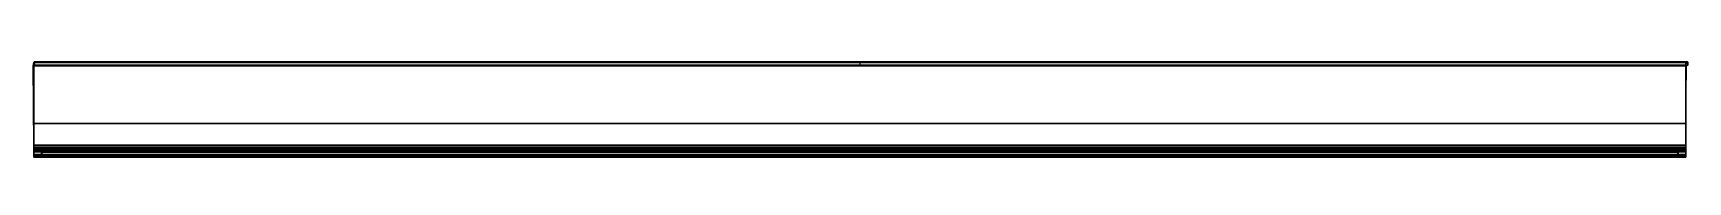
# Model space of a CAD drawing. Extents: x -312 to 313, y -36 to 1.
import ezdxf

# ---------------------------------------------------------------- set-up
doc = ezdxf.new("R2010")
doc.units = 0
doc.header["$MEASUREMENT"] = 0
doc.layers.add('IGES level 0', color=253, linetype='Continuous')

msp = doc.modelspace()

# ---------------------------------------------------------------- linework, layer by layer
for points in [[(-312, -0.54, 9), (-312.33, -1.83, 7.81), (-312, -23.02, 7.5), (-312, -23.03, 9)], [(-311.78, -0.99, -9), (-311.77, -1.54, -9), (-312.33, -1.83, 7.81), (-312, -0.54, 9)], [(-312.33, -1.83, 7.81), (-312, -0.54, 9), (-312, -31.74, 9), (-312, -31.74, 7.5)], [(-311.76, -1.54, -9), (-312.33, -1.83, 7.81), (312.27, -1.83, 7.81), (312.83, -1.54, -9)], [(-312.33, -1.83, 7.81), (-312, -23.54, 7.5), (312, -23.54, 7.5), (312.27, -1.83, 7.82)], [(312, -0.54, 9), (312, -0.33, 8.91), (-311.95, -0.33, 8.91), (-312, -0.54, 9)], [(-311.95, -0.33, 8.91), (-312, -0.54, 9), (-311.78, -0.99, -9), (-311.86, -0.44, -9)], [(312, -35.24, 9), (312, -0.54, 9), (-312, -0.54, 9), (-312, -35.24, 9)], [(-312, -35.24, 9), (-312, -0.54, 9), (312, -0.54, 9), (312, -35.24, 9)], [(312, -0.33, 8.91), (312.02, -0.24, 8.7), (-311.89, -0.24, 8.7), (-311.95, -0.33, 8.91)], [(-311.89, -0.24, 8.7), (-311.95, -0.33, 8.91), (-311.89, -0.24, -8.8), (-311.86, -0.44, -9)], [(-311.89, -0.24, 8.7), (-311.89, -0.24, -8.8), (312.71, -0.24, -8.8), (312.02, -0.24, 8.7)], [(312.71, -0.24, -8.8), (312.75, -0.44, -9), (-311.86, -0.44, -9), (-311.89, -0.24, -8.8)], [(312.75, -0.44, -9), (312.83, -1.54, -9), (-311.77, -1.54, -9), (-311.86, -0.44, -9)], [(312.02, -0.24, 8.7), (312, -0.33, 8.91), (312.71, -0.24, -8.8), (312.75, -0.44, -9)], [(312, -0.33, 8.91), (312, -0.54, 9), (312.79, -0.99, -9), (312.75, -0.44, -9)], [(312, -23.54, 9), (312, -23.54, 7.5), (312.27, -1.83, 7.81), (312, -0.54, 9)], [(312.79, -0.99, -9), (312.83, -1.54, -9), (312.27, -1.83, 7.81), (312, -0.54, 9)], [(-312, -23.54, 7.5), (-312, -23.02, 7.5), (-312, -23.03, 9), (-312, -23.54, 9)], [(-312, -23.54, 7.5), (-312, -23.54, 9), (-312, -31.74, 9), (-312, -31.74, 7.5)], [(312, -31.74, 7.5), (312, -23.54, 7.5), (-312, -23.54, 7.5), (-312, -31.74, 7.5)], [(312, -31.74, 7.5), (312, -31.74, 9), (312, -23.54, 9), (312, -23.54, 7.5)], [(-312, -31.74, 7.5), (-312, -32.34, 7.43), (-312, -32.34, 9), (-312, -31.74, 9)], [(312, -32.34, 7.43), (312, -31.74, 7.5), (-312, -31.74, 7.5), (-312, -32.34, 7.43)], [(-312, -32.34, 9), (-312, -32.77, 9), (-312, -32.77, 7.28), (-312, -32.34, 7.43)], [(-312, -32.77, 7.28), (-312, -32.34, 7.43), (312, -32.34, 7.43), (312, -32.77, 7.28)], [(-312, -32.77, 9), (-312, -33, 9), (-312, -33, 7.16), (-312, -32.77, 7.28)], [(312, -33, 7.16), (312, -32.77, 7.28), (-312, -32.77, 7.28), (-312, -33, 7.16)], [(-312, -33, 9), (-312, -33.21, 9), (-312, -33.21, 7.02), (-312, -33, 7.16)], [(-312, -33.21, 7.02), (-312, -33, 7.16), (312, -33, 7.16), (312, -33.21, 7.02)], [(-312, -33.21, 9), (-312, -33.41, 9), (-312, -33.41, 6.86), (-312, -33.21, 7.02)], [(312, -33.51, 6.77), (312, -33.21, 7.02), (-312, -33.21, 7.02), (-312, -33.51, 6.77)], [(-312, -33.41, 9), (-312, -33.51, 9), (-312, -33.51, 6.77), (-312, -33.41, 6.86)], [(-312, -33.51, 9), (-312, -33.63, 9), (-312, -33.63, 6.63), (-312, -33.51, 6.77)], [(-312, -33.76, 6.47), (-312, -33.51, 6.77), (312, -33.51, 6.77), (312, -33.76, 6.47)], [(-312, -33.63, 9), (-312, -33.76, 9), (-312, -33.76, 6.47), (-312, -33.63, 6.63)], [(-312, -33.76, 9), (-312, -33.86, 9), (-312, -33.86, 6.33), (-312, -33.76, 6.47)], [(312, -33.93, 6.2), (312, -33.76, 6.47), (-312, -33.76, 6.47), (-312, -33.93, 6.2)], [(-312, -33.86, 9), (-312, -33.93, 9), (-312, -33.93, 6.2), (-312, -33.86, 6.33)], [(-312, -33.93, 9), (-312, -33.99, 9), (-312, -33.99, 6.08), (-312, -33.93, 6.2)], [(312, -33.93, 6.2), (312, -34.05, 5.96), (-312, -34.11, 5.79), (-312, -34.19, 5.5)], [(-312, -34.05, 5.96), (-312, -33.93, 6.2), (312, -33.93, 6.2), (312, -34.05, 5.96)], [(-312, -33.99, 9), (-312, -34.05, 9), (-312, -34.05, 5.96), (-312, -33.99, 6.08)], [(-312, -34.05, 9), (-312, -34.11, 9), (-312, -34.11, 5.79), (-312, -34.05, 5.96)], [(-312, -34.11, 5.79), (-312, -34.05, 5.96), (312, -34.05, 5.96), (312, -34.11, 5.79)], [(-312, -34.11, 9), (-312, -34.15, 9), (-312, -34.15, 5.66), (-312, -34.11, 5.79)], [(312, -34.11, 5.79), (312, -34.19, 5.5), (-312, -34.19, 5.5), (-312, -34.11, 5.79)], [(-312, -34.15, 9), (-312, -34.19, 9), (-312, -34.19, 5.5), (-312, -34.15, 5.66)], [(-312, -34.19, 9), (-312, -34.19, 5.5), (-312, -35.33, 5.5), (-312, -35.24, 9)], [(-312, -36.24, 2), (-312, -34.24, 2), (-312, -34.19, 5.5), (-312, -36.24, 5.5)], [(-312, -34.19, 5.5), (-312, -34.24, 2), (312, -34.24, 2), (312, -34.19, 5.5)], [(312, -34.19, 5.5), (312, -34.19, 9), (-312, -34.19, 9), (-312, -34.19, 5.5)], [(-312, -34.24, 2), (-309.2, -34.24, -0.8), (-309.2, -36.24, -0.8), (-312, -36.24, 2)], [(-312, -34.24, 2), (-309.2, -34.24, -0.8), (309.2, -34.24, -0.8), (312, -34.24, 2)], [(312, -35.24, 9), (312, -35.42, 8.98), (-312, -35.4, 8.99), (-312, -35.24, 9)], [(-312, -35.33, 5.5), (-312, -35.42, 5.5), (-312, -35.4, 8.99), (-312, -35.24, 9)], [(312, -35.42, 8.98), (312, -35.54, 8.95), (-312, -35.54, 8.95), (-312, -35.4, 8.99)], [(-312, -35.42, 5.5), (-312, -35.54, 5.5), (-312, -35.54, 8.95), (-312, -35.4, 8.99)], [(312, -35.54, 8.95), (312, -35.69, 8.89), (-312, -35.69, 8.89), (-312, -35.54, 8.95)], [(-312, -35.54, 5.5), (-312, -35.69, 5.5), (-312, -35.69, 8.89), (-312, -35.54, 8.95)], [(312, -35.69, 8.89), (312, -35.83, 8.81), (-312, -35.83, 8.81), (-312, -35.69, 8.89)], [(-312, -35.69, 5.5), (-312, -35.83, 5.5), (-312, -35.83, 8.81), (-312, -35.69, 8.89)], [(-312, -35.83, 8.81), (-312, -35.95, 8.71), (312, -35.95, 8.71), (312, -35.83, 8.81)], [(-312, -35.83, 5.5), (-312, -35.95, 5.5), (-312, -35.95, 8.71), (-312, -35.83, 8.81)], [(312, -35.95, 8.71), (312, -36.05, 8.59), (-312, -36.05, 8.59), (-312, -35.95, 8.71)], [(-312, -35.95, 5.5), (-312, -36.05, 5.5), (-312, -36.05, 8.59), (-312, -35.95, 8.71)], [(312, -36.05, 8.59), (312, -36.13, 8.46), (-312, -36.13, 8.46), (-312, -36.05, 8.59)], [(-312, -36.05, 5.5), (-312, -36.13, 5.5), (-312, -36.13, 8.46), (-312, -36.05, 8.59)], [(312, -36.13, 8.46), (312, -36.17, 8.35), (-312, -36.17, 8.35), (-312, -36.13, 8.46)], [(-312, -36.13, 5.5), (-312, -36.17, 5.5), (-312, -36.17, 8.35), (-312, -36.13, 8.46)], [(312, -36.17, 8.35), (312, -36.21, 8.25), (-312, -36.21, 8.25), (-312, -36.17, 8.35)], [(-312, -36.17, 5.5), (-312, -36.21, 5.5), (-312, -36.21, 8.25), (-312, -36.17, 8.35)], [(312, -36.21, 8.25), (312, -36.23, 8.14), (-312, -36.23, 8.14), (-312, -36.21, 8.25)], [(-312, -36.21, 5.5), (-312, -36.24, 5.5), (-312, -36.23, 8.08), (-312, -36.21, 8.25)], [(312, -36.23, 8.14), (312, -36.24, 8), (-312, -36.24, 8), (-312, -36.23, 8.14)], [(312, -36.24, 8), (312, -36.24, 2), (-312, -36.24, 2), (-312, -36.24, 8)], [(309.2, -36.24, -0.8), (312, -36.24, 2), (-312, -36.24, 2), (-309.2, -36.24, -0.8)], [(-312, -36.24, 2), (-312, -36.24, 8), (312, -36.24, 8), (312, -36.24, 2)], [(-309.2, -34.24, -0.8), (-309.14, -34.25, -0.86), (-309.14, -36.23, -0.86), (-309.2, -36.24, -0.8)], [(-309.2, -34.24, -0.8), (-309.14, -34.25, -0.86), (309.14, -34.25, -0.86), (309.2, -34.24, -0.8)], [(-309.2, -36.24, -0.8), (-309.14, -36.23, -0.86), (309.14, -36.23, -0.86), (309.2, -36.24, -0.8)], [(-309.14, -34.25, -0.86), (-309.11, -34.26, -0.89), (-309.11, -36.22, -0.89), (-309.14, -36.23, -0.86)], [(309.14, -34.25, -0.86), (309.11, -34.26, -0.89), (-309.11, -34.26, -0.89), (-309.14, -34.25, -0.86)], [(309.14, -36.23, -0.86), (309.11, -36.22, -0.89), (-309.11, -36.22, -0.89), (-309.14, -36.23, -0.86)], [(-309.11, -34.26, -0.89), (-309.06, -34.3, -0.94), (-309.06, -36.18, -0.94), (-309.11, -36.22, -0.89)], [(-309.11, -34.26, -0.89), (-309.06, -34.3, -0.94), (309.06, -34.3, -0.94), (309.11, -34.26, -0.89)], [(309.11, -36.22, -0.89), (309.06, -36.18, -0.94), (-309.06, -36.18, -0.94), (-309.11, -36.22, -0.89)], [(-309.06, -34.3, -0.94), (-309.03, -34.34, -0.97), (-309.03, -36.14, -0.97), (-309.06, -36.18, -0.94)], [(-309.06, -34.3, -0.94), (-309.03, -34.34, -0.97), (309.03, -34.34, -0.97), (309.06, -34.3, -0.94)], [(-309.06, -36.18, -0.94), (-309.03, -36.14, -0.97), (309.03, -36.14, -0.97), (309.06, -36.18, -0.94)], [(309.03, -34.34, -0.97), (309.01, -34.37, -0.99), (-309.01, -34.37, -0.99), (-309.03, -34.34, -0.97)], [(309, -36.07, -1), (309.01, -36.11, -0.99), (-309.01, -36.11, -0.99), (-309.03, -36.14, -0.97)], [(309.03, -36.14, -0.97), (309.01, -36.11, -0.99), (-309.01, -36.11, -0.99), (-309.03, -36.14, -0.97)], [(-309.01, -34.37, -0.99), (-309, -34.4, -1), (-309, -36.07, -1), (-309.01, -36.11, -0.99)], [(-309.01, -34.37, -0.99), (-309, -34.41, -1), (309, -34.4, -1), (309.01, -34.37, -0.99)], [(-309.01, -36.11, -0.99), (-309, -36.04, -1), (309, -36.04, -1), (309, -36.07, -1)], [(-309, -34.4, -1), (-309, -34.44, -1), (-309, -36.04, -1), (-309, -36.07, -1)], [(309, -36.04, -1), (309, -34.44, -1), (-309, -34.44, -1), (-309, -36.04, -1)], [(309.01, -36.11, -0.99), (309, -36.07, -1), (309, -34.4, -1), (309.01, -34.37, -0.99)], [(309, -36.07, -1), (309, -36.04, -1), (309, -34.44, -1), (309, -34.4, -1)], [(309.03, -36.14, -0.97), (309.01, -36.11, -0.99), (309.01, -34.37, -0.99), (309.03, -34.34, -0.97)], [(309.06, -36.18, -0.94), (309.03, -36.14, -0.97), (309.03, -34.34, -0.97), (309.06, -34.3, -0.94)], [(309.11, -36.22, -0.89), (309.06, -36.18, -0.94), (309.06, -34.3, -0.94), (309.11, -34.26, -0.89)], [(309.14, -36.23, -0.86), (309.11, -36.22, -0.89), (309.11, -34.26, -0.89), (309.14, -34.25, -0.86)], [(309.2, -36.24, -0.8), (309.14, -36.23, -0.86), (309.14, -34.25, -0.86), (309.2, -34.24, -0.8)], [(312, -36.24, 2), (309.2, -36.24, -0.8), (309.2, -34.24, -0.8), (312, -34.24, 2)], [(312, -31.74, 9), (312, -32.34, 9), (312, -32.34, 7.43), (312, -31.74, 7.5)], [(312, -32.34, 7.43), (312, -32.77, 7.28), (312, -32.77, 9), (312, -32.34, 9)], [(312, -32.77, 7.28), (312, -33, 7.16), (312, -33, 9), (312, -32.77, 9)], [(312, -33, 7.16), (312, -33.21, 7.02), (312, -33.21, 9), (312, -33, 9)], [(312, -33.21, 7.02), (312, -33.41, 6.86), (312, -33.41, 9), (312, -33.21, 9)], [(312, -33.41, 6.86), (312, -33.51, 6.77), (312, -33.51, 9), (312, -33.41, 9)], [(312, -33.51, 6.77), (312, -33.63, 6.63), (312, -33.63, 9), (312, -33.51, 9)], [(312, -33.63, 6.63), (312, -33.76, 6.47), (312, -33.76, 9), (312, -33.63, 9)], [(312, -33.76, 6.47), (312, -33.86, 6.33), (312, -33.86, 9), (312, -33.76, 9)], [(312, -33.86, 6.33), (312, -33.93, 6.2), (312, -33.93, 9), (312, -33.86, 9)], [(312, -33.93, 6.2), (312, -33.99, 6.08), (312, -33.99, 9), (312, -33.93, 9)], [(312, -33.99, 6.08), (312, -34.05, 5.96), (312, -34.05, 9), (312, -33.99, 9)], [(312, -34.05, 5.96), (312, -34.11, 5.79), (312, -34.11, 9), (312, -34.05, 9)], [(312, -34.11, 5.79), (312, -34.15, 5.66), (312, -34.15, 9), (312, -34.11, 9)], [(312, -34.15, 5.66), (312, -34.19, 5.5), (312, -34.19, 9), (312, -34.15, 9)], [(312, -35.24, 9), (312, -35.33, 5.5), (312, -34.19, 5.5), (312, -34.19, 9)], [(312, -36.24, 5.5), (312, -34.19, 5.5), (312, -34.24, 2), (312, -36.24, 2)], [(312, -35.24, 9), (312, -35.42, 8.98), (312, -35.42, 5.5), (312, -35.33, 5.5)], [(312, -35.42, 8.98), (312, -35.54, 8.95), (312, -35.54, 5.5), (312, -35.42, 5.5)], [(312, -35.54, 8.95), (312, -35.69, 8.89), (312, -35.69, 5.5), (312, -35.54, 5.5)], [(312, -35.69, 8.89), (312, -35.83, 8.81), (312, -35.83, 5.5), (312, -35.69, 5.5)], [(312, -35.83, 8.81), (312, -35.95, 8.71), (312, -35.95, 5.5), (312, -35.83, 5.5)], [(312, -35.95, 8.71), (312, -36.05, 8.59), (312, -36.05, 5.5), (312, -35.95, 5.5)], [(312, -36.05, 8.59), (312, -36.13, 8.46), (312, -36.13, 5.5), (312, -36.05, 5.5)], [(312, -36.13, 8.46), (312, -36.17, 8.35), (312, -36.17, 5.5), (312, -36.13, 5.5)], [(312, -36.17, 8.35), (312, -36.21, 8.25), (312, -36.21, 5.5), (312, -36.17, 5.5)], [(312, -36.21, 8.25), (312, -36.23, 8.08), (312, -36.24, 5.5), (312, -36.21, 5.5)]]:
    msp.add_3dface(points)
at = {"layer": 'IGES level 0', "extrusion": (1, 0, 0)}
for points in [[(0, 1.2, 3), (0, 1.2, 3), (0, 1.2, 3)], [(-312, -23.54, 7.5), (-312, -23.54, 8.25), (-312, -23.54, 9)], [(-312, -23.54, 9), (-312, -23.54, 8.25), (-312, -23.54, 7.5)], [(312, -23.54, 9), (312, -23.54, 8.25), (312, -23.54, 7.5)], [(312, -23.54, 7.5), (312, -23.54, 8.25), (312, -23.54, 9)], [(-312, -36.24, 2), (-312, -36.24, 5), (-312, -36.24, 8)], [(-312, -36.24, 8), (-312, -36.24, 5), (-312, -36.24, 2)], [(312, -36.24, 8), (312, -36.24, 5), (312, -36.24, 2)], [(312, -36.24, 2), (312, -36.24, 5), (312, -36.24, 8)]]:
    msp.add_open_spline(points, degree=2, dxfattribs=at)
at = {"layer": 'IGES level 0', "extrusion": (-1, -1.941e-12, 1.941e-12)}
msp.add_rational_spline([(0, -0.24, -8.8), (0, -0.24, -8.92), (0, -0.32, -9), (0, -0.44, -9)], [1, 0.804737854124, 0.804737854124, 1], degree=3, dxfattribs=at)
at = {"layer": 'IGES level 0', "extrusion": (1, -1.3344e-12, -1.3344e-12)}
msp.add_rational_spline([(0, -0.54, 9), (0, -0.36, 9), (0, -0.24, 8.88), (0, -0.24, 8.7)], [1, 0.804737854124, 0.804737854124, 1], degree=3, dxfattribs=at)
at = {"layer": 'IGES level 0'}
for points in [[(0, -0.44, -9), (0, -0.99, -9), (0, -1.54, -9)], [(-312, -35.24, 9), (-312, -29.39, 9), (-312, -23.54, 9)], [(-312, -23.54, 7.5), (-312, -27.64, 7.5), (-312, -31.74, 7.5)], [(-312, -23.54, 9), (-312, -29.39, 9), (-312, -35.24, 9)], [(-312, -31.74, 7.5), (-312, -27.64, 7.5), (-312, -23.54, 7.5)], [(312, -31.74, 7.5), (312, -27.64, 7.5), (312, -23.54, 7.5)], [(312, -23.54, 9), (312, -29.39, 9), (312, -35.24, 9)], [(312, -35.24, 9), (312, -29.39, 9), (312, -23.54, 9)], [(312, -23.54, 7.5), (312, -27.64, 7.5), (312, -31.74, 7.5)], [(-312, -31.74, 7.5), (0, -31.74, 7.5), (312, -31.74, 7.5)], [(312, -31.74, 7.5), (0, -31.74, 7.5), (-312, -31.74, 7.5)], [(312, -33.51, 6.77), (0, -33.51, 6.77), (-312, -33.51, 6.77)], [(-312, -36.24, 5.5), (-312, -35.21, 5.5), (-312, -34.19, 5.5)], [(-312, -36.24, 2), (-312, -35.24, 2), (-312, -34.24, 2)], [(-312, -34.24, 2), (-312, -35.24, 2), (-312, -36.24, 2)], [(-312, -35.24, 9), (0, -35.24, 9), (312, -35.24, 9)], [(312, -35.24, 9), (0, -35.24, 9), (-312, -35.24, 9)], [(312, -35.95, 8.71), (0, -35.95, 8.71), (-312, -35.95, 8.71)], [(-312, -36.24, 8), (0, -36.24, 8), (312, -36.24, 8)], [(312, -36.24, 8), (0, -36.24, 8), (-312, -36.24, 8)], [(-309.2, -34.24, -0.8), (0, -34.24, -0.8), (309.2, -34.24, -0.8)], [(309.2, -34.24, -0.8), (0, -34.24, -0.8), (-309.2, -34.24, -0.8)], [(-309.2, -36.24, -0.8), (0, -36.24, -0.8), (309.2, -36.24, -0.8)], [(309.2, -36.24, -0.8), (0, -36.24, -0.8), (-309.2, -36.24, -0.8)], [(309.06, -34.3, -0.94), (0, -34.3, -0.94), (-309.06, -34.3, -0.94)], [(309.06, -36.18, -0.94), (0, -36.18, -0.94), (-309.06, -36.18, -0.94)], [(-309, -34.44, -1), (-309, -35.24, -1), (-309, -36.04, -1)], [(-309, -36.04, -1), (-309, -35.24, -1), (-309, -34.44, -1)], [(-309, -34.44, -1), (0, -34.44, -1), (309, -34.44, -1)], [(309, -34.44, -1), (0, -34.44, -1), (-309, -34.44, -1)], [(-309, -36.04, -1), (0, -36.04, -1), (309, -36.04, -1)], [(309, -36.04, -1), (0, -36.04, -1), (-309, -36.04, -1)], [(309, -36.04, -1), (309, -35.24, -1), (309, -34.44, -1)], [(309, -34.44, -1), (309, -35.24, -1), (309, -36.04, -1)], [(312, -36.24, 5.5), (312, -35.21, 5.5), (312, -34.19, 5.5)], [(312, -34.24, 2), (312, -35.24, 2), (312, -36.24, 2)], [(312, -36.24, 2), (312, -35.24, 2), (312, -34.24, 2)]]:
    msp.add_open_spline(points, degree=2, dxfattribs=at)
at = {"layer": 'IGES level 0', "extrusion": (1, 2.0016e-12, 2.0016e-12)}
msp.add_rational_spline([(0, -1.54, -9), (0, -1.66, -9), (0, -1.74, -8.92), (0, -1.74, -8.8)], [1, 0.804737854124, 0.804737854124, 1], degree=3, dxfattribs=at)
at = {"layer": 'IGES level 0', "extrusion": (0, -1, 0)}
for points in [[(-312, -34.24, 2), (-310.6, -34.24, 0.6), (-309.2, -34.24, -0.8)], [(-309.2, -34.24, -0.8), (-310.6, -34.24, 0.6), (-312, -34.24, 2)], [(-309.2, -36.24, -0.8), (-310.6, -36.24, 0.6), (-312, -36.24, 2)], [(-312, -36.24, 2), (-310.6, -36.24, 0.6), (-309.2, -36.24, -0.8)]]:
    msp.add_open_spline(points, degree=2, dxfattribs=at)
at = {"layer": 'IGES level 0', "extrusion": (1, 0, 0)}
msp.add_rational_spline([(-312, -36.24, 8), (-312, -36.24, 8.59), (-312, -35.82, 9), (-312, -35.24, 9)], [1, 0.804737854124, 0.804737854124, 1], degree=3, dxfattribs=at)
at = {"layer": 'IGES level 0', "extrusion": (-1, -1.941e-13, 1.941e-13)}
msp.add_rational_spline([(-312, -35.24, 9), (-312, -35.82, 9), (-312, -36.24, 8.59), (-312, -36.24, 8)], [1, 0.804737854124, 0.804737854124, 1], degree=3, dxfattribs=at)
at = {"layer": 'IGES level 0', "extrusion": (-0.707107, 6.555e-13, -0.707107)}
for points in [[(-309.2, -34.24, -0.8), (-309.08, -34.24, -0.92), (-309, -34.32, -1), (-309, -34.44, -1)], [(-309, -34.44, -1), (-309, -34.32, -1), (-309.08, -34.24, -0.92), (-309.2, -34.24, -0.8)]]:
    msp.add_rational_spline(points, [1, 0.804737854124, 0.804737854124, 1], degree=3, dxfattribs=at)
at = {"layer": 'IGES level 0', "extrusion": (-0.707107, -6.668e-13, -0.707107)}
msp.add_rational_spline([(-309, -36.04, -1), (-309, -36.16, -1), (-309.08, -36.24, -0.92), (-309.2, -36.24, -0.8)], [1, 0.804737854124, 0.804737854124, 1], degree=3, dxfattribs=at)
at = {"layer": 'IGES level 0', "extrusion": (-0.707107, -6.666e-13, -0.707107)}
msp.add_rational_spline([(-309.2, -36.24, -0.8), (-309.08, -36.24, -0.92), (-309, -36.16, -1), (-309, -36.04, -1)], [1, 0.804737854124, 0.804737854124, 1], degree=3, dxfattribs=at)
at = {"layer": 'IGES level 0', "extrusion": (0.707107, -9.745e-13, -0.707107)}
msp.add_rational_spline([(309, -34.44, -1), (309, -34.32, -1), (309.08, -34.24, -0.92), (309.2, -34.24, -0.8)], [1, 0.804737854124, 0.804737854124, 1], degree=3, dxfattribs=at)
at = {"layer": 'IGES level 0', "extrusion": (0.707107, -9.747e-13, -0.707107)}
msp.add_rational_spline([(309.2, -34.24, -0.8), (309.08, -34.24, -0.92), (309, -34.32, -1), (309, -34.44, -1)], [1, 0.804737854124, 0.804737854124, 1], degree=3, dxfattribs=at)
at = {"layer": 'IGES level 0', "extrusion": (0.707107, 9.186e-13, -0.707107)}
msp.add_rational_spline([(309.2, -36.24, -0.8), (309.08, -36.24, -0.92), (309, -36.16, -1), (309, -36.04, -1)], [1, 0.804737854124, 0.804737854124, 1], degree=3, dxfattribs=at)
at = {"layer": 'IGES level 0', "extrusion": (0.707107, 9.18e-13, -0.707107)}
msp.add_rational_spline([(309, -36.04, -1), (309, -36.16, -1), (309.08, -36.24, -0.92), (309.2, -36.24, -0.8)], [1, 0.804737854124, 0.804737854124, 1], degree=3, dxfattribs=at)
at = {"layer": 'IGES level 0', "extrusion": (0, 1, 0)}
for points in [[(309.2, -34.24, -0.8), (310.6, -34.24, 0.6), (312, -34.24, 2)], [(312, -34.24, 2), (310.6, -34.24, 0.6), (309.2, -34.24, -0.8)], [(312, -36.24, 2), (310.6, -36.24, 0.6), (309.2, -36.24, -0.8)], [(309.2, -36.24, -0.8), (310.6, -36.24, 0.6), (312, -36.24, 2)]]:
    msp.add_open_spline(points, degree=2, dxfattribs=at)
at = {"layer": 'IGES level 0', "extrusion": (-1, -4.852e-13, 4.852e-13)}
for points in [[(312, -35.24, 9), (312, -35.82, 9), (312, -36.24, 8.59), (312, -36.24, 8)], [(312, -36.24, 8), (312, -36.24, 8.59), (312, -35.82, 9), (312, -35.24, 9)]]:
    msp.add_rational_spline(points, [1, 0.804737854124, 0.804737854124, 1], degree=3, dxfattribs=at)

doc.saveas('drawing.dxf')
